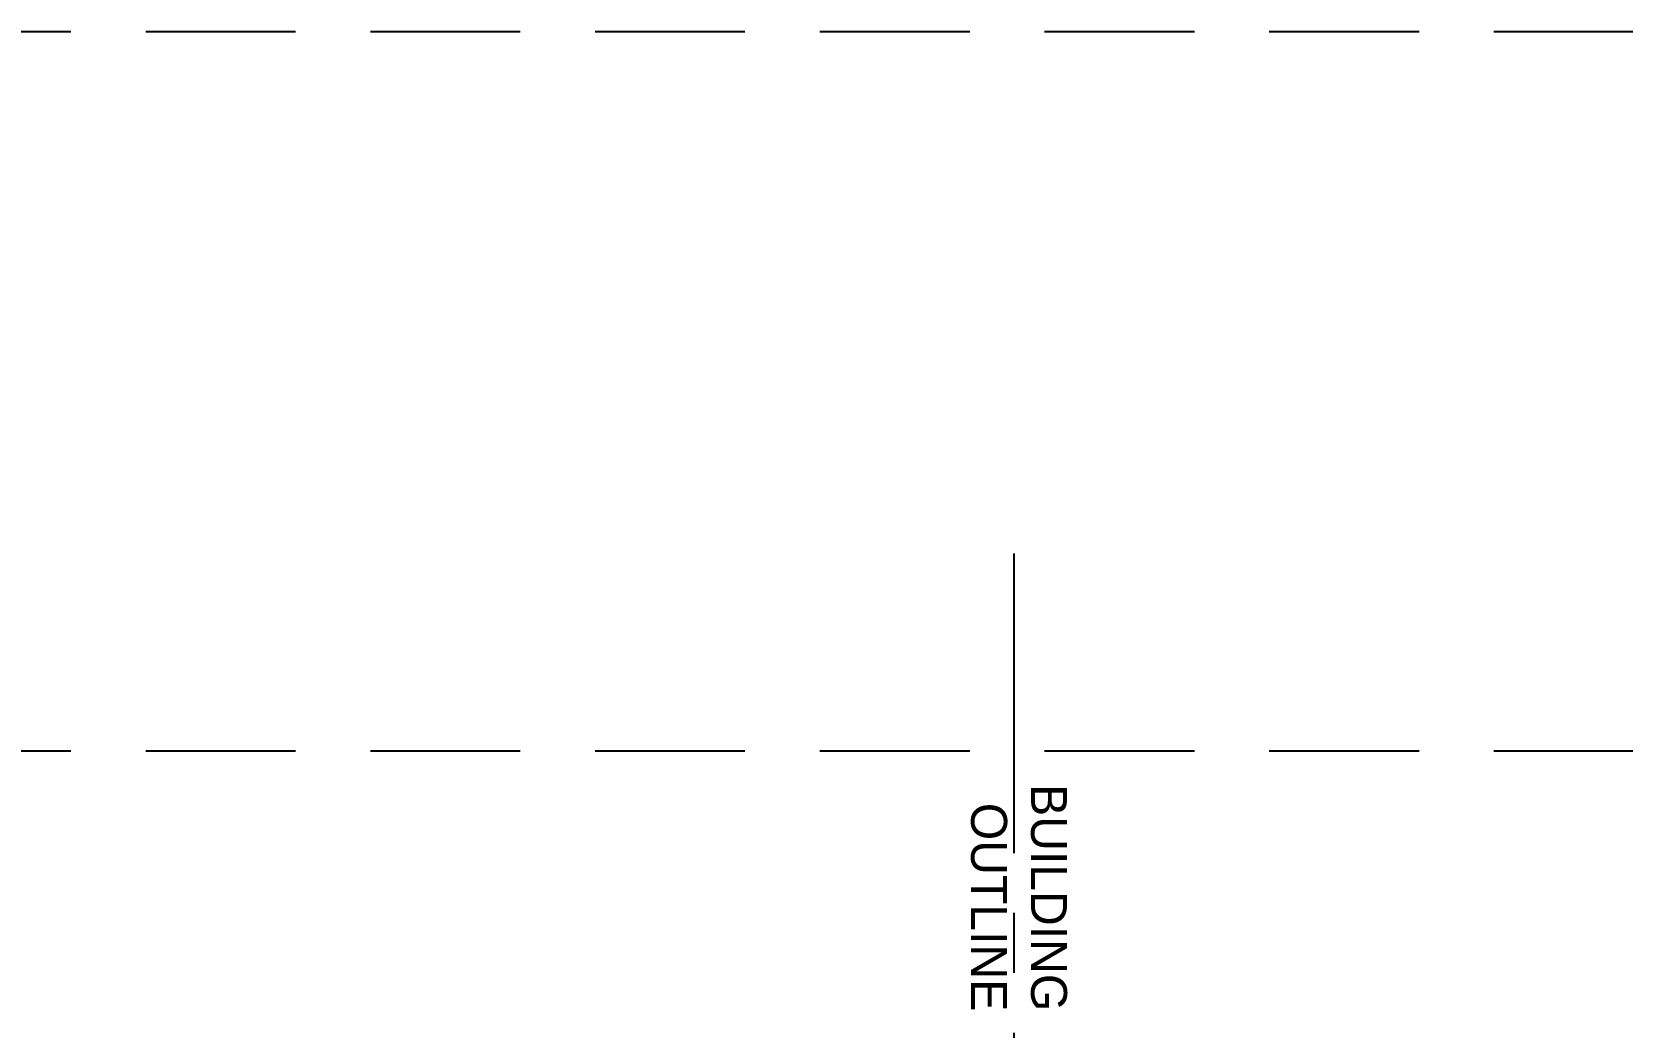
# Model space of a CAD drawing. Header units: millimetres. Extents: x 1066295 to 1300022, y -5734212 to -5454663.
# Drawn here: x 1118564 to 1125200, y -5459342 to -5455191 of the extents above; entities that cross this region are included whole.
import ezdxf

# ---------------------------------------------------------------- set-up
doc = ezdxf.new("R2010")
doc.units = ezdxf.units.MM
doc.header["$LTSCALE"] = 1000
doc.header["$MEASUREMENT"] = 0
for name, pattern in [('AUDIT_D_120904163729-0', [0]), ('T9_PROFILE SECTIONS$0$HIDDEN2', [0.1875, 0.125, -0.0625]), ('T9_PROFILE SECTIONS$0$PHANTOM2', [1.25, 0.625, -0.125, 0.125, -0.125, 0.125, -0.125])]:
    doc.linetypes.add(name, pattern=pattern)
doc.layers.get('0').update_dxf_attribs({"linetype": 'AUDIT_D_120904163729-0'})
doc.layers.add('T9_PROFILE SECTIONS$0$A-BUILDING LINE TURNS HERE', color=252, linetype='T9_PROFILE SECTIONS$0$PHANTOM2')
doc.layers.add('T9_PROFILE SECTIONS$0$LEVEL', color=7, linetype='Continuous')
doc.layers.add('T9_PROFILE SECTIONS$0$a-Text', color=4, linetype='Continuous', lineweight=0)
doc.styles.add('T9_PROFILE SECTIONS$0$STANDARD', font='GOTHIC.TTF')

# ---------------------------------------------------------------- blocks, each defined once
blk = doc.blocks.new('T9_PROFILE SECTIONS')
at = {"layer": 'T9_PROFILE SECTIONS$0$A-BUILDING LINE TURNS HERE', "ltscale": 2}
blk.add_line((1124406.2086, -5454967.5259), (1124406.2086, -5549767.0766), dxfattribs=at)
at = {"layer": 'T9_PROFILE SECTIONS$0$LEVEL', "color": 8, "linetype": 'T9_PROFILE SECTIONS$0$HIDDEN2', "ltscale": 5}
for p, q in [((1261097.5948, -5452792.2231, -0.01), (1103452.4964, -5452792.2231, -0.01)), ((1261097.5948, -5455792.2225, -0.01), (1103452.4857, -5455792.2225, -0.01))]:
    blk.add_line(p, q, dxfattribs=at)
at = {"layer": 'T9_PROFILE SECTIONS$0$a-Text', "linetype": 'ByBlock', "insert": (1124628.6492, -5456877.5048), "char_height": 150, "width": 968.591018, "attachment_point": 3, "rotation": 270, "style": 'T9_PROFILE SECTIONS$0$STANDARD'}
blk.add_mtext('BUILDING OUTLINE ', dxfattribs=at)

msp = doc.modelspace()

# ---------------------------------------------------------------- block references
at = {"linetype": 'ByBlock'}
msp.add_blockref('T9_PROFILE SECTIONS', (-1745.2, -2398.4, 0.4), dxfattribs=at)

doc.saveas('drawing.dxf')
